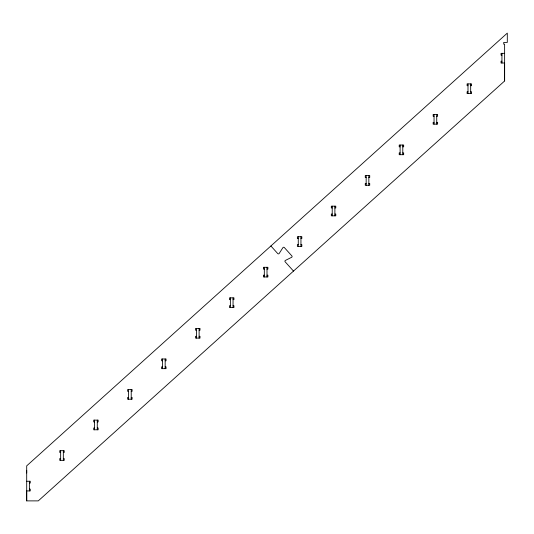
<?xml version="1.0" encoding="UTF-8"?>
<svg xmlns="http://www.w3.org/2000/svg" width="534" height="534" viewBox="0 0 534 534"><rect width="100%" height="100%" fill="white"/><g stroke="black" fill="none" stroke-linecap="round" stroke-linejoin="round"><path stroke-width="0.8" d="M501.94 61.23L501.046 61.23L501.046 63.012L504.623 63.012L504.623 80.981L38.274 500.885L26.7 500.885L26.7 490.92L30.271 490.92L30.271 489.137L29.377 489.137M26.7 472.997L26.7 470.32M504.623 53.34L501.046 53.34L501.046 55.122L501.94 55.122M467.998 85.687L467.103 85.687L467.103 83.905L471.569 83.905L471.569 85.687L470.674 85.687M467.998 91.795L467.103 91.795L467.103 93.577L471.569 93.577L471.569 91.795L470.674 91.795M434.049 116.252L433.154 116.252L433.154 114.47L437.62 114.47L437.62 116.252L436.732 116.252M434.049 122.359L433.154 122.359L433.154 124.142L437.62 124.142L437.62 122.359L436.732 122.359M400.106 146.817L399.212 146.817L399.212 145.034L403.677 145.034L403.677 146.817L402.783 146.817M400.106 152.924L399.212 152.924L399.212 154.706L403.677 154.706L403.677 152.924L402.783 152.924M366.157 177.381L365.263 177.381L365.263 175.599L369.728 175.599L369.728 177.381L368.84 177.381M366.157 183.489L365.263 183.489L365.263 185.271L369.728 185.271L369.728 183.489L368.84 183.489M332.215 207.946L331.32 207.946L331.32 206.164L335.786 206.164L335.786 207.946L334.891 207.946M332.215 214.054L331.32 214.054L331.32 215.836L335.786 215.836L335.786 214.054L334.891 214.054M298.266 238.511L297.371 238.511L297.371 236.729L301.837 236.729L301.837 238.511L300.949 238.511M298.266 244.619L297.371 244.619L297.371 246.401L301.837 246.401L301.837 244.619L300.949 244.619M264.323 269.076L263.429 269.076L263.429 267.294L267.894 267.294L267.894 269.076L267 269.076M264.323 275.184L263.429 275.184L263.429 276.966L267.894 276.966L267.894 275.184L267 275.184M230.374 299.641L229.48 299.641L229.48 297.859L233.945 297.859L233.945 299.641L233.051 299.641M230.374 305.748L229.48 305.748L229.48 307.531L233.945 307.531L233.945 305.748L233.051 305.748M196.432 330.206L195.537 330.206L195.537 328.423L200.003 328.423L200.003 330.206L199.109 330.206M196.432 336.313L195.537 336.313L195.537 338.095L200.003 338.095L200.003 336.313L199.109 336.313M162.483 360.77L161.588 360.77L161.588 358.988L166.054 358.988L166.054 360.77L165.16 360.77M162.483 366.878L161.588 366.878L161.588 368.66L166.054 368.66L166.054 366.878L165.16 366.878M128.54 391.335L127.646 391.335L127.646 389.553L132.112 389.553L132.112 391.335L131.217 391.335M128.54 397.443L127.646 397.443L127.646 399.225L132.112 399.225L132.112 397.443L131.217 397.443M94.591 421.9L93.697 421.9L93.697 420.118L98.163 420.118L98.163 421.9L97.268 421.9M94.591 428.008L93.697 428.008L93.697 429.79L98.163 429.79L98.163 428.008L97.268 428.008M60.649 452.465L59.755 452.465L59.755 450.683L64.22 450.683L64.22 452.465L63.326 452.465M60.649 458.572L59.755 458.572L59.755 460.355L64.22 460.355L64.22 458.572L63.326 458.572M26.7 481.247L30.271 481.247L30.271 483.03L29.377 483.03M270.898 245.974L277.767 253.603A0.894 0.894 0 0 0 279.128 253.557L282.96 247.576A0.894 0.894 0 0 1 284.322 247.529L291.871 255.919A0.894 0.894 0 0 1 291.691 257.275L285.336 260.452A0.894 0.894 0 0 0 285.149 261.807L293.5 271.078M504.623 80.888L504.623 44.195L503.729 44.195L503.729 42.406L507.3 42.406L507.3 33.115L26.7 465.855L26.7 500.885M501.94 53.34L501.94 63.012M470.674 83.905L470.674 93.577M467.998 83.905L467.998 93.577M436.732 114.47L436.732 124.142M434.049 114.47L434.049 124.142M402.783 145.034L402.783 154.706M400.106 145.034L400.106 154.706M368.84 175.599L368.84 185.271M366.157 175.599L366.157 185.271M334.891 206.164L334.891 215.836M332.215 206.164L332.215 215.836M300.949 236.729L300.949 246.401M298.266 236.729L298.266 246.401M267 267.294L267 276.966M264.323 267.294L264.323 276.966M233.051 297.859L233.051 307.531M230.374 297.859L230.374 307.531M199.109 328.423L199.109 338.095M196.432 328.423L196.432 338.095M165.16 358.988L165.16 368.66M162.483 358.988L162.483 368.66M131.217 389.553L131.217 399.225M128.54 389.553L128.54 399.225M97.268 420.118L97.268 429.79M94.591 420.118L94.591 429.79M63.326 450.683L63.326 460.355M60.649 450.683L60.649 460.355M29.377 481.247L29.377 490.92"/></g></svg>
